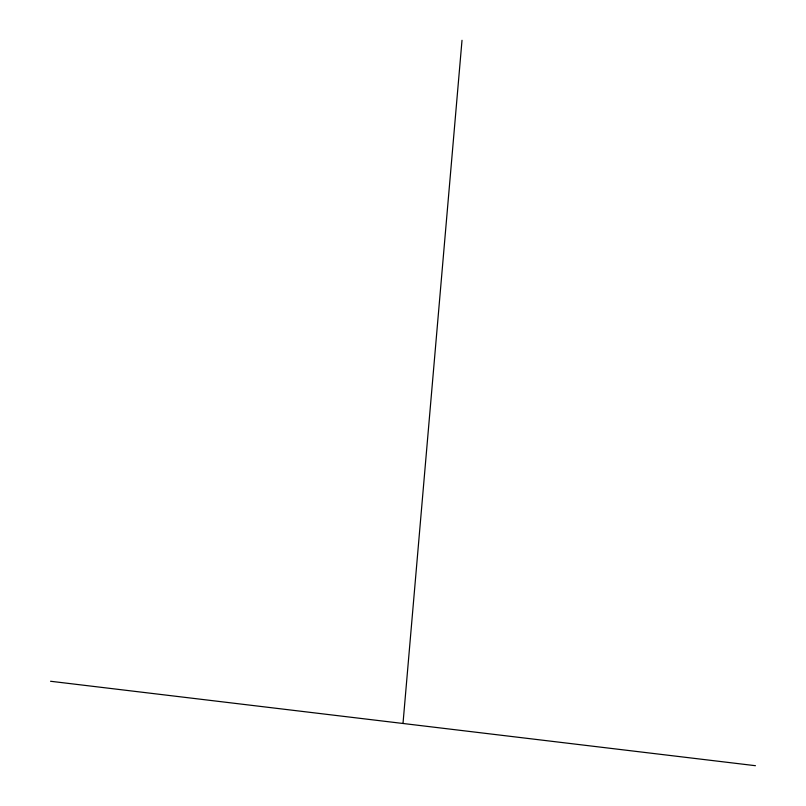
<?xml version="1.0" encoding="UTF-8"?>
<svg xmlns="http://www.w3.org/2000/svg" width="806" height="806" viewBox="0 0 806 806"><rect width="100%" height="100%" fill="white"/><g stroke="black" fill="none" stroke-linecap="round" stroke-linejoin="round"><path stroke-width="1.21" d="M403 723.486L462.009 40.3M50.546 681.261L755.454 765.7"/></g></svg>
